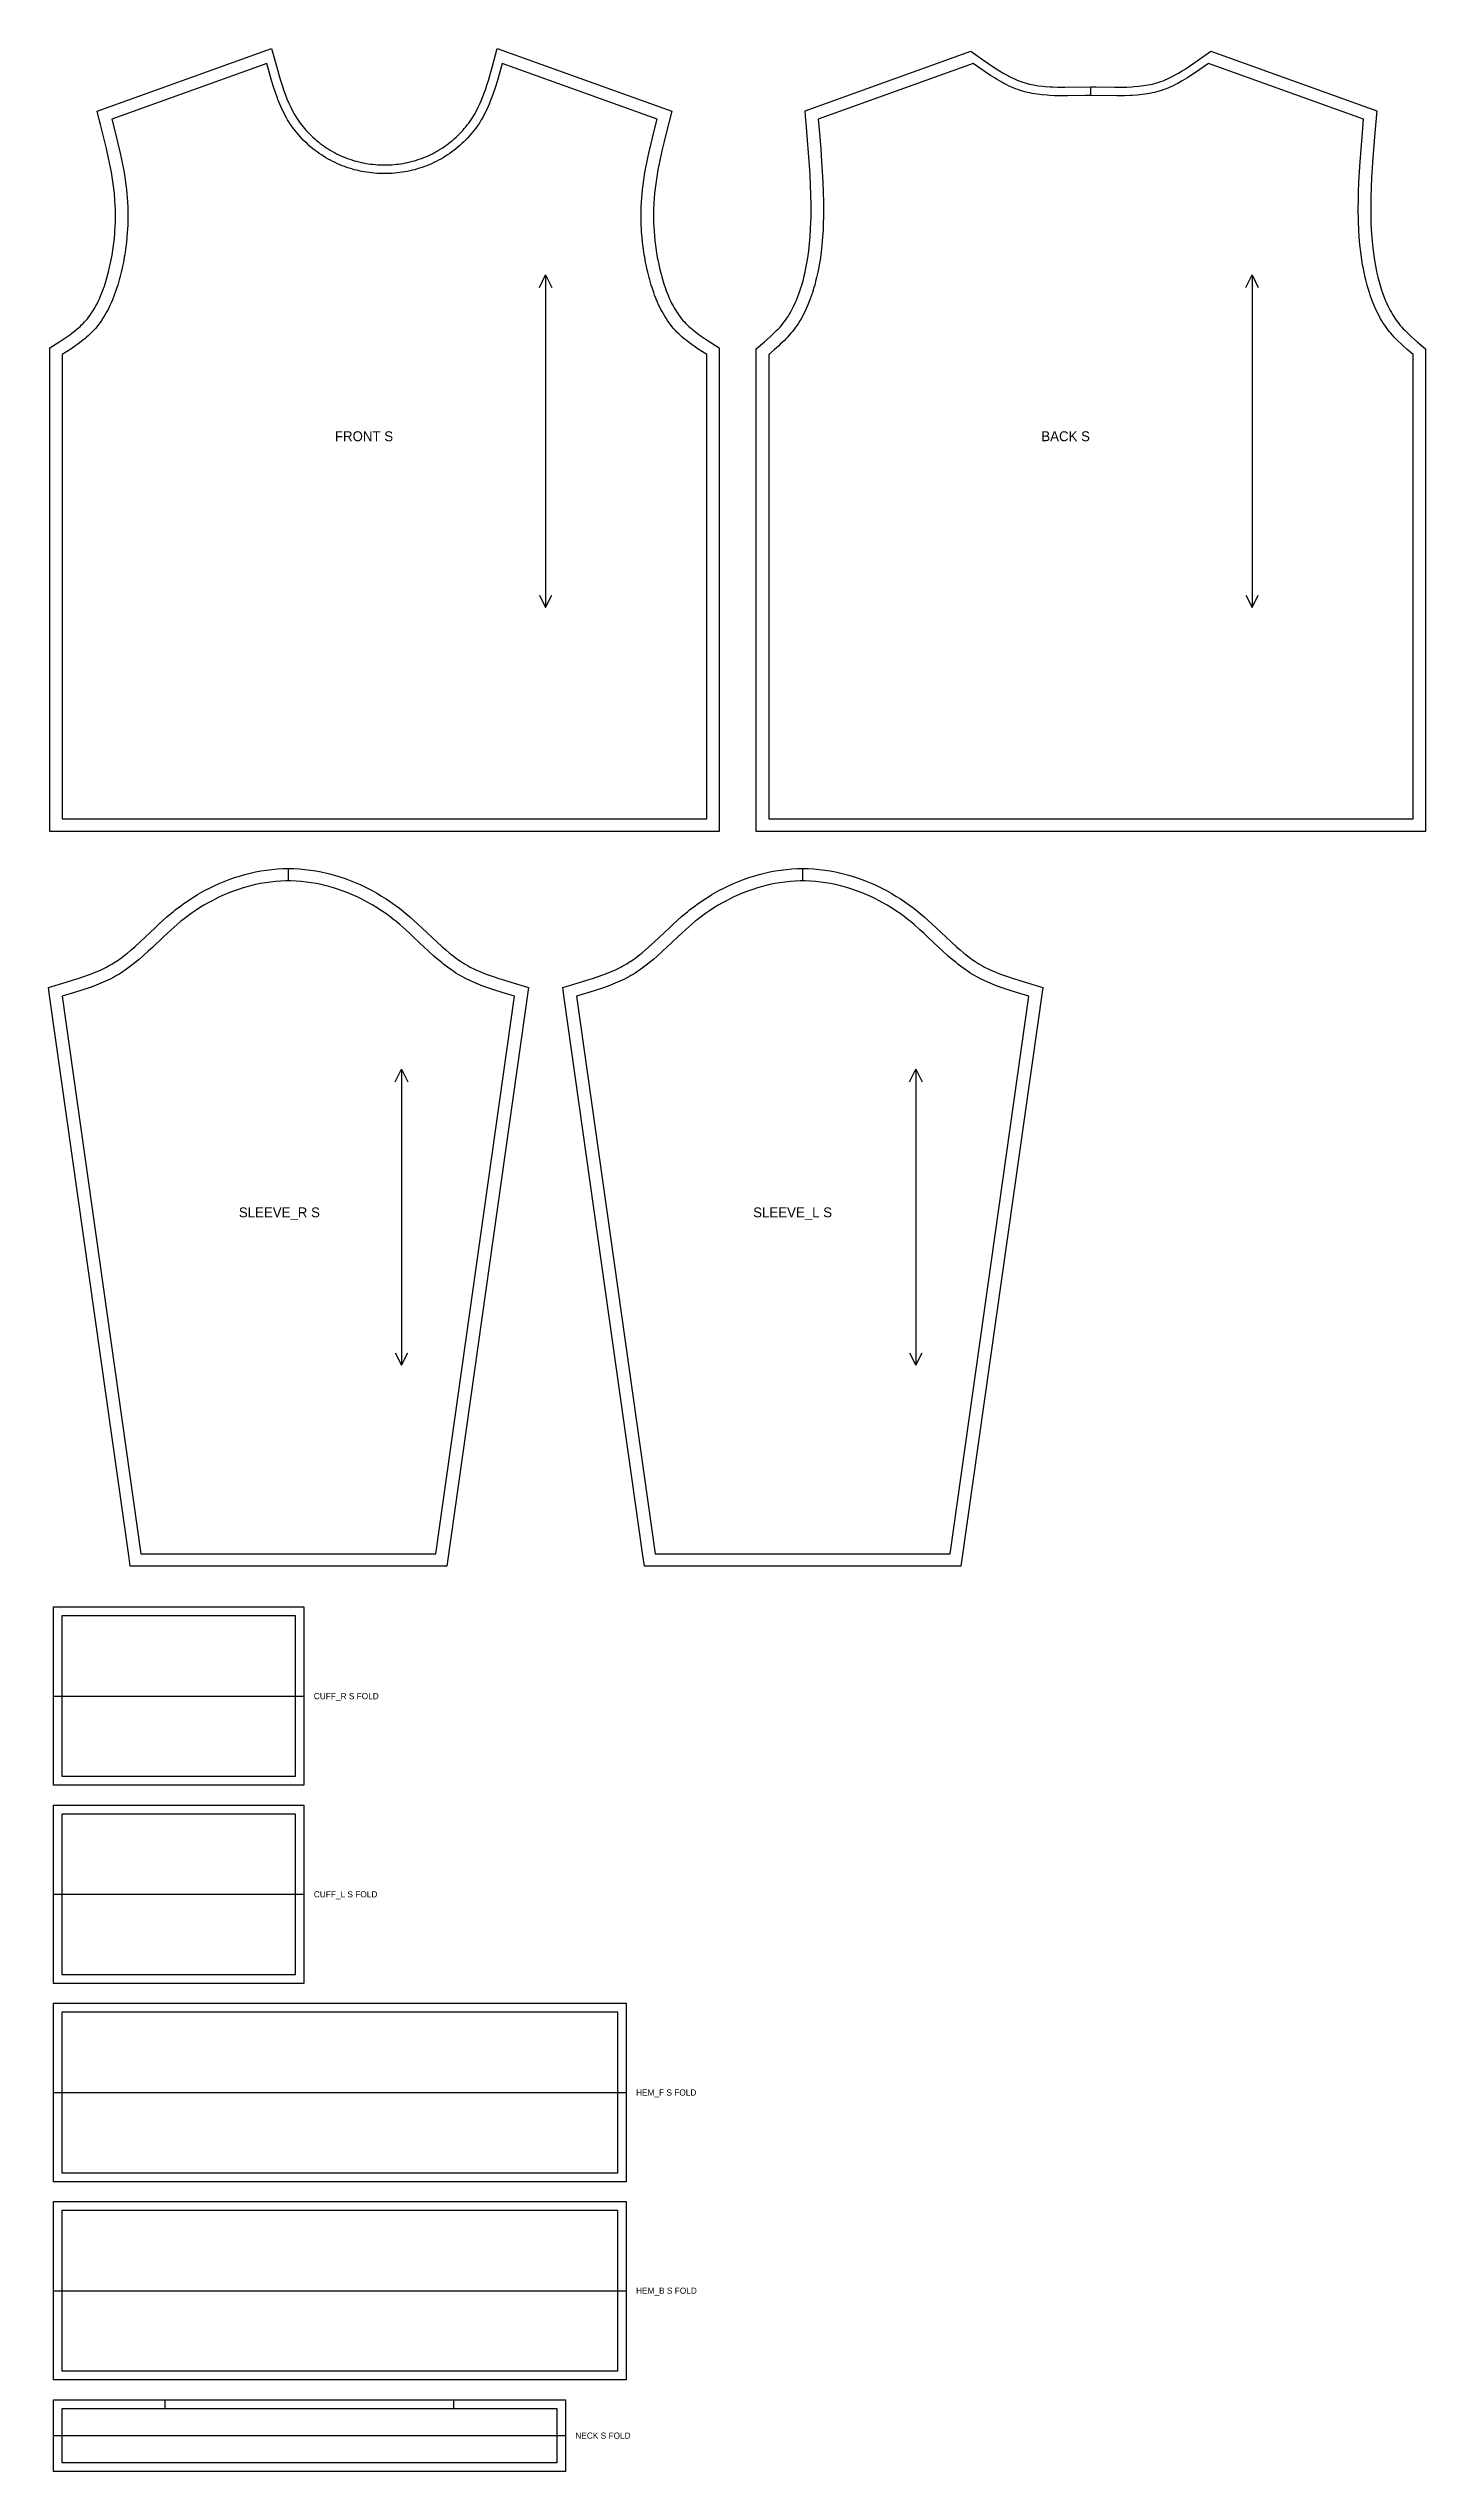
# Model space of a CAD drawing. Extents: x 24 to 1135, y 28 to 1984.
import ezdxf

# ---------------------------------------------------------------- set-up
doc = ezdxf.new("R2010")
doc.units = 0
for name, color, linetype in [('CUT', 7, 'CONTINUOUS'), ('FOLD', 6, 'CONTINUOUS'), ('GRAIN', 3, 'CONTINUOUS'), ('NOTCH', 1, 'CONTINUOUS'), ('SEW', 5, 'CONTINUOUS'), ('TEXT', 2, 'CONTINUOUS')]:
    doc.layers.add(name, color=color, linetype=linetype)

msp = doc.modelspace()

# ---------------------------------------------------------------- linework, layer by layer
at = {"layer": 'CUT'}
for points in [[(65.314, 1924.614), (63.052, 1933.427), (203.97, 1984.157), (208.921, 1966.059), (210.027, 1962.173), (211.166, 1958.334), (212.35, 1954.548), (213.59, 1950.824), (214.9, 1947.168), (216.29, 1943.587), (217.771, 1940.087), (219.355, 1936.676), (221.053, 1933.357), (221.949, 1931.734), (222.876, 1930.136), (223.838, 1928.563), (224.835, 1927.017), (225.901, 1925.451), (227.008, 1923.908), (228.157, 1922.388), (229.347, 1920.891), (230.576, 1919.419), (231.843, 1917.973), (233.148, 1916.554), (234.488, 1915.163), (235.864, 1913.8), (237.274, 1912.468), (238.716, 1911.166), (240.189, 1909.896), (241.693, 1908.659), (243.225, 1907.456), (244.786, 1906.289), (246.372, 1905.157), (247.984, 1904.061), (249.62, 1903.004), (251.279, 1901.986), (252.959, 1901.007), (254.659, 1900.069), (256.378, 1899.172), (258.116, 1898.317), (259.845, 1897.517), (261.592, 1896.757), (263.355, 1896.038), (265.135, 1895.36), (266.929, 1894.723), (268.736, 1894.128), (270.557, 1893.573), (272.39, 1893.059), (274.235, 1892.586), (276.089, 1892.155), (277.953, 1891.764), (279.826, 1891.415), (281.706, 1891.107), (283.592, 1890.84), (285.485, 1890.614), (287.382, 1890.429), (289.283, 1890.285), (291.187, 1890.182), (293.093, 1890.121), (295, 1890.1), (296.907, 1890.121), (298.813, 1890.182), (300.717, 1890.285), (302.618, 1890.429), (304.515, 1890.614), (306.408, 1890.84), (308.294, 1891.107), (310.174, 1891.415), (312.047, 1891.764), (313.911, 1892.155), (315.765, 1892.586), (317.61, 1893.059), (319.443, 1893.573), (321.264, 1894.128), (323.071, 1894.723), (324.865, 1895.36), (326.645, 1896.038), (328.408, 1896.757), (330.155, 1897.517), (331.884, 1898.317), (333.622, 1899.172), (335.341, 1900.069), (337.041, 1901.007), (338.721, 1901.986), (340.38, 1903.004), (342.016, 1904.061), (343.628, 1905.157), (345.214, 1906.289), (346.775, 1907.456), (348.307, 1908.659), (349.811, 1909.896), (351.284, 1911.166), (352.726, 1912.468), (354.136, 1913.8), (355.512, 1915.163), (356.852, 1916.554), (358.157, 1917.973), (359.424, 1919.419), (360.653, 1920.891), (361.843, 1922.388), (362.992, 1923.908), (364.099, 1925.451), (365.165, 1927.017), (366.162, 1928.563), (367.124, 1930.136), (368.051, 1931.734), (368.947, 1933.357), (370.645, 1936.676), (372.229, 1940.087), (372.982, 1941.827), (374.416, 1945.368), (375.764, 1948.987), (376.41, 1950.824), (377.65, 1954.548), (378.834, 1958.334), (380.529, 1964.11), (382.166, 1969.984), (386.03, 1984.157), (526.948, 1933.427), (522.693, 1916.822), (520.756, 1909.078), (518.917, 1901.38), (517.218, 1893.723), (516.434, 1889.909), (515.7, 1886.105), (514.704, 1880.416), (514.117, 1876.634), (513.596, 1872.861), (512.951, 1867.214), (512.614, 1863.408), (512.356, 1859.597), (512.118, 1853.868), (512.059, 1850.043), (512.08, 1846.213), (512.181, 1842.378), (512.262, 1840.459), (512.484, 1836.618), (512.787, 1832.773), (513.172, 1828.925), (513.395, 1827), (513.901, 1823.148), (514.49, 1819.293), (515.161, 1815.436), (515.527, 1813.507), (516.322, 1809.648), (517.209, 1805.754), (518.188, 1801.849), (518.711, 1799.911), (519.827, 1796.074), (520.421, 1794.179), (521.685, 1790.443), (522.356, 1788.606), (523.778, 1785.002), (524.53, 1783.239), (526.119, 1779.797), (526.956, 1778.122), (527.822, 1776.48), (528.718, 1774.871), (529.643, 1773.298), (530.599, 1771.762), (531.585, 1770.263), (532.602, 1768.804), (533.65, 1767.384), (534.73, 1766.006), (535.843, 1764.669), (536.988, 1763.375), (538.171, 1762.119), (539.355, 1760.94), (540.591, 1759.777), (541.877, 1758.631), (543.211, 1757.5), (546.017, 1755.276), (547.483, 1754.179), (550.532, 1752.007), (555.352, 1748.774), (565, 1742.565), (565, 1352.1), (25, 1352.1), (25, 1742.565), (32.986, 1747.694), (37.891, 1750.928), (41.011, 1753.09), (42.517, 1754.179), (45.408, 1756.382), (48.123, 1758.631), (49.409, 1759.777), (50.645, 1760.94), (51.829, 1762.119), (53.012, 1763.375), (54.157, 1764.669), (55.27, 1766.006), (56.35, 1767.384), (57.398, 1768.804), (58.415, 1770.263), (59.401, 1771.762), (60.357, 1773.298), (61.282, 1774.871), (62.178, 1776.48), (63.044, 1778.122), (63.881, 1779.797), (64.69, 1781.503), (66.222, 1785.002), (66.946, 1786.792), (68.315, 1790.443), (68.959, 1792.301), (70.173, 1796.074), (70.743, 1797.985), (71.812, 1801.849), (72.313, 1803.797), (73.249, 1807.719), (73.678, 1809.648), (74.473, 1813.507), (75.185, 1817.365), (75.815, 1821.221), (76.099, 1823.148), (76.605, 1827), (77.031, 1830.85), (77.374, 1834.696), (77.516, 1836.618), (77.738, 1840.459), (77.88, 1844.296), (77.941, 1848.129), (77.941, 1850.043), (77.882, 1853.868), (77.743, 1857.689), (77.525, 1861.503), (77.049, 1867.214), (76.638, 1870.977), (76.152, 1874.746), (75.296, 1880.416), (74.646, 1884.207), (73.939, 1888.006), (73.18, 1891.815), (72.372, 1895.633), (70.635, 1903.3), (68.768, 1911.01), (65.815, 1922.661)], [(635.037, 1926.243), (634.378, 1933.904), (768.096, 1982.043), (777.544, 1975.328), (782.734, 1971.701), (787.889, 1968.244), (791.315, 1966.07), (794.736, 1964.024), (796.446, 1963.055), (799.867, 1961.239), (801.579, 1960.396), (803.292, 1959.599), (805.007, 1958.851), (806.725, 1958.152), (808.446, 1957.507), (810.175, 1956.914), (811.875, 1956.386), (813.598, 1955.904), (815.343, 1955.465), (817.111, 1955.069), (818.901, 1954.714), (822.547, 1954.116), (826.277, 1953.658), (828.173, 1953.477), (832.023, 1953.199), (833.975, 1953.099), (837.933, 1952.965), (843.989, 1952.9), (865, 1953.1), (869.284, 1953.079), (883.963, 1952.905), (890.064, 1952.928), (894.054, 1953.022), (897.977, 1953.199), (899.911, 1953.324), (903.723, 1953.658), (905.598, 1953.871), (909.287, 1954.397), (911.099, 1954.714), (912.889, 1955.069), (914.657, 1955.465), (916.402, 1955.904), (918.125, 1956.386), (919.825, 1956.914), (921.554, 1957.507), (923.275, 1958.152), (924.993, 1958.851), (926.708, 1959.599), (928.421, 1960.396), (930.133, 1961.239), (933.554, 1963.055), (935.264, 1964.024), (938.685, 1966.07), (940.397, 1967.142), (943.826, 1969.373), (947.266, 1971.701), (950.721, 1974.105), (961.904, 1982.043), (1095.622, 1933.904), (1094.096, 1916.104), (1093.265, 1905.997), (1092.501, 1895.922), (1091.96, 1887.885), (1091.5, 1879.869), (1091.136, 1871.874), (1090.885, 1863.919), (1090.769, 1856.018), (1090.77, 1852.081), (1090.816, 1848.153), (1090.974, 1842.279), (1091.144, 1838.374), (1091.371, 1834.478), (1091.823, 1828.65), (1092.421, 1822.84), (1093.176, 1817.048), (1094.098, 1811.272), (1094.812, 1807.431), (1095.208, 1805.474), (1096.065, 1801.58), (1096.528, 1799.645), (1097.525, 1795.806), (1098.06, 1793.905), (1099.206, 1790.147), (1099.818, 1788.293), (1101.124, 1784.641), (1102.539, 1781.074), (1103.289, 1779.326), (1104.877, 1775.906), (1106.583, 1772.596), (1107.481, 1770.986), (1108.411, 1769.407), (1109.371, 1767.859), (1110.363, 1766.345), (1111.386, 1764.865), (1112.443, 1763.419), (1113.531, 1762.009), (1114.655, 1760.634), (1115.824, 1759.282), (1117.043, 1757.943), (1118.311, 1756.614), (1120.986, 1753.975), (1123.827, 1751.349), (1128.342, 1747.393), (1135, 1741.721), (1135, 1352.1), (595, 1352.1), (595, 1741.721), (601.658, 1747.393), (606.173, 1751.349), (609.014, 1753.975), (611.689, 1756.614), (612.957, 1757.943), (614.176, 1759.282), (615.345, 1760.634), (616.469, 1762.009), (617.557, 1763.419), (618.614, 1764.865), (619.637, 1766.345), (620.629, 1767.859), (621.589, 1769.407), (622.519, 1770.986), (623.417, 1772.596), (625.123, 1775.906), (626.711, 1779.326), (627.461, 1781.074), (628.876, 1784.641), (630.182, 1788.293), (630.794, 1790.147), (631.94, 1793.905), (632.986, 1797.72), (633.472, 1799.645), (634.375, 1803.524), (634.792, 1805.474), (635.555, 1809.35), (636.536, 1815.121), (637.345, 1820.908), (637.994, 1826.711), (638.494, 1832.533), (638.856, 1838.374), (639.092, 1844.235), (639.184, 1848.153), (639.23, 1852.081), (639.216, 1857.99), (639.064, 1865.901), (638.783, 1873.871), (638.394, 1881.871), (637.912, 1889.892), (637.204, 1899.948), (636.409, 1910.036), (635.211, 1924.212)], [(25.098, 1217.603), (23.892, 1226.149), (38.112, 1230.352), (43.954, 1232.131), (47.78, 1233.347), (51.542, 1234.6), (57.048, 1236.573), (60.616, 1237.963), (62.366, 1238.685), (65.795, 1240.188), (67.472, 1240.971), (70.748, 1242.607), (72.345, 1243.461), (75.456, 1245.25), (76.997, 1246.203), (80.043, 1248.22), (83.053, 1250.382), (86.038, 1252.677), (87.523, 1253.872), (90.482, 1256.347), (93.434, 1258.925), (97.865, 1262.958), (109.914, 1274.344), (113.032, 1277.253), (116.212, 1280.156), (119.467, 1283.038), (121.126, 1284.465), (124.514, 1287.282), (126.22, 1288.648), (129.684, 1291.312), (133.216, 1293.885), (136.814, 1296.364), (138.637, 1297.567), (142.33, 1299.901), (144.199, 1301.03), (147.983, 1303.213), (149.897, 1304.265), (153.768, 1306.291), (157.694, 1308.208), (161.674, 1310.015), (165.706, 1311.708), (169.788, 1313.286), (173.917, 1314.745), (178.093, 1316.082), (182.345, 1317.304), (186.638, 1318.397), (190.968, 1319.356), (195.332, 1320.178), (199.724, 1320.859), (204.141, 1321.396), (208.579, 1321.784), (213.033, 1322.02), (215.266, 1322.08), (217.5, 1322.1), (221.967, 1322.02), (226.421, 1321.784), (230.859, 1321.396), (235.276, 1320.859), (239.668, 1320.178), (244.032, 1319.356), (248.362, 1318.397), (250.513, 1317.867), (254.787, 1316.709), (259.001, 1315.429), (263.154, 1314.03), (267.259, 1312.512), (271.316, 1310.876), (275.323, 1309.125), (279.276, 1307.263), (281.232, 1306.291), (285.103, 1304.265), (288.916, 1302.134), (292.67, 1299.901), (296.363, 1297.567), (299.993, 1295.136), (303.558, 1292.61), (307.056, 1289.991), (308.78, 1288.648), (312.192, 1285.881), (315.533, 1283.038), (318.788, 1280.156), (321.968, 1277.253), (325.086, 1274.344), (337.135, 1262.958), (341.566, 1258.925), (344.518, 1256.347), (347.477, 1253.872), (348.962, 1252.677), (351.947, 1250.382), (354.957, 1248.22), (356.475, 1247.193), (359.544, 1245.25), (362.655, 1243.461), (364.252, 1242.607), (367.528, 1240.971), (369.205, 1240.188), (372.634, 1238.685), (374.384, 1237.963), (377.952, 1236.573), (383.458, 1234.6), (387.22, 1233.347), (391.046, 1232.131), (396.888, 1230.352), (411.108, 1226.149), (345.188, 759), (89.812, 759), (88.598, 767.603)], [(440.098, 1217.603), (438.892, 1226.149), (453.112, 1230.352), (458.954, 1232.131), (462.78, 1233.347), (466.542, 1234.6), (472.048, 1236.573), (475.616, 1237.963), (477.366, 1238.685), (480.795, 1240.188), (482.472, 1240.971), (485.748, 1242.607), (487.345, 1243.461), (490.456, 1245.25), (491.997, 1246.203), (495.043, 1248.22), (498.053, 1250.382), (501.038, 1252.677), (502.523, 1253.872), (505.482, 1256.347), (508.434, 1258.925), (512.865, 1262.958), (524.914, 1274.344), (528.032, 1277.253), (531.212, 1280.156), (534.467, 1283.038), (536.126, 1284.465), (539.514, 1287.282), (541.22, 1288.648), (544.684, 1291.312), (548.216, 1293.885), (551.814, 1296.364), (553.637, 1297.567), (557.33, 1299.901), (559.199, 1301.03), (562.983, 1303.213), (564.897, 1304.265), (568.768, 1306.291), (572.694, 1308.208), (576.674, 1310.015), (580.706, 1311.708), (584.788, 1313.286), (588.917, 1314.745), (593.093, 1316.082), (597.345, 1317.304), (601.638, 1318.397), (605.968, 1319.356), (610.332, 1320.178), (614.724, 1320.859), (619.141, 1321.396), (623.579, 1321.784), (628.033, 1322.02), (630.266, 1322.08), (632.5, 1322.1), (636.967, 1322.02), (641.421, 1321.784), (645.859, 1321.396), (650.276, 1320.859), (654.668, 1320.178), (659.032, 1319.356), (663.362, 1318.397), (665.513, 1317.867), (669.787, 1316.709), (674.001, 1315.429), (678.154, 1314.03), (682.259, 1312.512), (686.316, 1310.876), (690.323, 1309.125), (694.276, 1307.263), (696.232, 1306.291), (700.103, 1304.265), (703.916, 1302.134), (707.67, 1299.901), (711.363, 1297.567), (714.993, 1295.136), (718.558, 1292.61), (722.056, 1289.991), (723.78, 1288.648), (727.192, 1285.881), (730.533, 1283.038), (733.788, 1280.156), (736.968, 1277.253), (740.086, 1274.344), (752.135, 1262.958), (756.566, 1258.925), (759.518, 1256.347), (762.477, 1253.872), (763.962, 1252.677), (766.947, 1250.382), (769.957, 1248.22), (771.475, 1247.193), (774.544, 1245.25), (777.655, 1243.461), (779.252, 1242.607), (782.528, 1240.971), (784.205, 1240.188), (787.634, 1238.685), (789.384, 1237.963), (792.952, 1236.573), (798.458, 1234.6), (802.22, 1233.347), (806.046, 1232.131), (811.888, 1230.352), (826.108, 1226.149), (760.188, 759), (504.812, 759), (503.598, 767.603)], [(28, 726), (230, 726), (230, 582), (28, 582)], [(28, 566), (230, 566), (230, 422), (28, 422)], [(28, 406), (490, 406), (490, 262), (28, 262)], [(28, 246), (490, 246), (490, 102), (28, 102)], [(28, 86), (441, 86), (441, 28), (28, 28)]]:
    msp.add_lwpolyline(points, close=True, dxfattribs=at)
at = {"layer": 'FOLD'}
for points in [[(28, 654), (230, 654)], [(28, 494), (230, 494)], [(28, 334), (490, 334)], [(28, 174), (490, 174)], [(28, 57), (441, 57)]]:
    msp.add_lwpolyline(points, dxfattribs=at)
at = {"layer": 'GRAIN'}
for points in [[(420, 1791.3), (425, 1801.3), (430, 1791.3)], [(425, 1801.3), (425, 1532.9)], [(990, 1791.3), (995, 1801.3), (1000, 1791.3)], [(995, 1801.3), (995, 1532.9)], [(420, 1542.9), (425, 1532.9), (430, 1542.9)], [(990, 1542.9), (995, 1532.9), (1000, 1542.9)], [(303.75, 1150.032), (308.75, 1160.032), (313.75, 1150.032)], [(308.75, 1160.032), (308.75, 921.068)], [(718.75, 1150.032), (723.75, 1160.032), (728.75, 1150.032)], [(723.75, 1160.032), (723.75, 921.068)], [(303.75, 931.068), (308.75, 921.068), (313.75, 931.068)], [(718.75, 931.068), (723.75, 921.068), (728.75, 931.068)]]:
    msp.add_lwpolyline(points, dxfattribs=at)
at = {"layer": 'NOTCH'}
for points in [[(865, 1946.1), (865, 1953.1)], [(217.5, 1312.1), (217.5, 1322.1)], [(632.5, 1312.1), (632.5, 1322.1)], [(118.072, 79), (118.072, 86)], [(350.928, 79), (350.928, 86)]]:
    msp.add_lwpolyline(points, dxfattribs=at)
at = {"layer": 'SEW'}
for points in [[(75, 1927.1), (77.986, 1915.373), (79.905, 1907.548), (81.715, 1899.714), (82.565, 1895.791), (83.372, 1891.865), (84.131, 1887.935), (84.835, 1884), (85.777, 1878.087), (86.322, 1874.137), (86.793, 1870.181), (87.188, 1866.195), (87.356, 1864.188), (87.628, 1860.168), (87.816, 1856.142), (87.921, 1852.111), (87.941, 1850.093), (87.919, 1846.053), (87.812, 1842.009), (87.62, 1837.961), (87.492, 1835.936), (87.173, 1831.883), (86.768, 1827.828), (86.277, 1823.77), (85.999, 1821.741), (85.379, 1817.681), (85.037, 1815.651), (84.287, 1811.59), (83.88, 1809.56), (83, 1805.5), (82.518, 1803.431), (81.482, 1799.301), (80.927, 1797.243), (79.736, 1793.149), (79.098, 1791.117), (77.735, 1787.089), (77.008, 1785.097), (75.456, 1781.164), (74.63, 1779.228), (73.769, 1777.313), (72.873, 1775.421), (71.94, 1773.554), (70.97, 1771.715), (69.961, 1769.903), (68.913, 1768.122), (67.824, 1766.372), (66.695, 1764.656), (65.523, 1762.974), (64.308, 1761.329), (63.049, 1759.723), (61.746, 1758.156), (60.396, 1756.632), (59, 1755.15), (57.602, 1753.756), (56.162, 1752.402), (54.684, 1751.084), (53.169, 1749.8), (51.622, 1748.547), (50.045, 1747.322), (46.813, 1744.946), (45.164, 1743.788), (41.816, 1741.521), (35, 1737.1), (35, 1362.1), (555, 1362.1), (555, 1737.1), (548.184, 1741.521), (544.836, 1743.788), (543.187, 1744.946), (539.955, 1747.322), (538.378, 1748.547), (536.831, 1749.8), (535.316, 1751.084), (533.838, 1752.402), (532.398, 1753.756), (531, 1755.15), (529.604, 1756.632), (528.254, 1758.156), (526.951, 1759.723), (525.692, 1761.329), (524.477, 1762.974), (523.305, 1764.656), (522.176, 1766.372), (521.087, 1768.122), (520.039, 1769.903), (519.03, 1771.715), (518.06, 1773.554), (517.127, 1775.421), (516.231, 1777.313), (515.37, 1779.228), (514.544, 1781.164), (512.992, 1785.097), (512.265, 1787.089), (510.902, 1791.117), (510.264, 1793.149), (509.073, 1797.243), (508.518, 1799.301), (507.482, 1803.431), (507, 1805.5), (506.12, 1809.56), (505.713, 1811.59), (504.963, 1815.651), (504.621, 1817.681), (504.001, 1821.741), (503.723, 1823.77), (503.232, 1827.828), (502.827, 1831.883), (502.508, 1835.936), (502.38, 1837.961), (502.188, 1842.009), (502.081, 1846.053), (502.059, 1850.093), (502.079, 1852.111), (502.184, 1856.142), (502.372, 1860.168), (502.644, 1864.188), (502.812, 1866.195), (503.207, 1870.181), (503.678, 1874.137), (504.223, 1878.087), (505.165, 1884), (505.869, 1887.935), (506.628, 1891.865), (507.435, 1895.791), (508.285, 1899.714), (510.095, 1907.548), (512.014, 1915.373), (515, 1927.1), (390, 1972.1), (387.82, 1964.169), (386.119, 1958.256), (384.313, 1952.4), (383.027, 1948.54), (381.66, 1944.724), (380.942, 1942.835), (379.428, 1939.097), (377.799, 1935.422), (376.042, 1931.816), (375.111, 1930.041), (374.143, 1928.286), (373.137, 1926.552), (372.089, 1924.84), (371, 1923.15), (369.836, 1921.44), (368.628, 1919.756), (367.375, 1918.099), (366.08, 1916.47), (364.743, 1914.869), (363.366, 1913.297), (361.95, 1911.757), (360.495, 1910.247), (359.004, 1908.77), (357.476, 1907.326), (355.915, 1905.916), (354.319, 1904.541), (352.692, 1903.203), (351.033, 1901.901), (349.345, 1900.637), (347.628, 1899.412), (345.883, 1898.227), (344.112, 1897.082), (342.315, 1895.979), (340.495, 1894.918), (338.651, 1893.901), (336.786, 1892.928), (334.9, 1892), (333.022, 1891.13), (331.125, 1890.306), (329.212, 1889.526), (327.282, 1888.791), (325.338, 1888.101), (323.379, 1887.455), (321.407, 1886.854), (319.423, 1886.298), (317.428, 1885.787), (315.422, 1885.32), (313.407, 1884.898), (311.383, 1884.52), (309.352, 1884.187), (307.314, 1883.898), (305.27, 1883.654), (303.222, 1883.455), (301.17, 1883.299), (299.115, 1883.189), (297.058, 1883.122), (295, 1883.1), (292.942, 1883.122), (290.885, 1883.189), (288.83, 1883.299), (286.778, 1883.455), (284.73, 1883.654), (282.686, 1883.898), (280.648, 1884.187), (278.617, 1884.52), (276.593, 1884.898), (274.578, 1885.32), (272.572, 1885.787), (270.577, 1886.298), (268.593, 1886.854), (266.621, 1887.455), (264.662, 1888.101), (262.718, 1888.791), (260.788, 1889.526), (258.875, 1890.306), (256.978, 1891.13), (255.1, 1892), (253.214, 1892.928), (251.349, 1893.901), (249.505, 1894.918), (247.685, 1895.979), (245.888, 1897.082), (244.117, 1898.227), (242.372, 1899.412), (240.655, 1900.637), (238.967, 1901.901), (237.308, 1903.203), (235.681, 1904.541), (234.085, 1905.916), (232.524, 1907.326), (230.996, 1908.77), (229.505, 1910.247), (228.05, 1911.757), (226.634, 1913.297), (225.257, 1914.869), (223.92, 1916.47), (222.625, 1918.099), (221.372, 1919.756), (220.164, 1921.44), (219, 1923.15), (217.911, 1924.84), (216.863, 1926.552), (215.857, 1928.286), (214.889, 1930.041), (213.958, 1931.816), (212.201, 1935.422), (210.572, 1939.097), (209.058, 1942.835), (208.34, 1944.724), (206.973, 1948.54), (205.687, 1952.4), (203.881, 1958.256), (202.18, 1964.169), (200, 1972.1)], [(645, 1927.1), (646.208, 1912.883), (647.022, 1902.728), (647.756, 1892.573), (648.265, 1884.449), (648.685, 1876.324), (649, 1868.2), (649.19, 1860.112), (649.231, 1856.067), (649.229, 1852.023), (649.183, 1847.979), (649.087, 1843.934), (648.843, 1837.867), (648.467, 1831.799), (647.946, 1825.731), (647.267, 1819.663), (646.419, 1813.593), (645.752, 1809.547), (645.387, 1807.523), (644.582, 1803.436), (643.675, 1799.313), (643.183, 1797.257), (642.12, 1793.163), (641.547, 1791.127), (640.313, 1787.085), (639.652, 1785.081), (638.235, 1781.116), (636.687, 1777.216), (635.862, 1775.294), (635.002, 1773.392), (634.106, 1771.511), (633.173, 1769.654), (632.203, 1767.821), (631.195, 1766.014), (630.148, 1764.234), (629.061, 1762.483), (627.933, 1760.761), (626.764, 1759.071), (625.552, 1757.413), (624.298, 1755.789), (623, 1754.2), (621.657, 1752.646), (620.273, 1751.126), (618.852, 1749.636), (617.397, 1748.174), (614.402, 1745.32), (612.869, 1743.922), (609.751, 1741.169), (605, 1737.1), (605, 1362.1), (1125, 1362.1), (1125, 1737.1), (1120.249, 1741.169), (1117.131, 1743.922), (1115.598, 1745.32), (1112.603, 1748.174), (1111.148, 1749.636), (1109.727, 1751.126), (1108.343, 1752.646), (1107, 1754.2), (1105.702, 1755.789), (1104.448, 1757.413), (1103.236, 1759.071), (1102.067, 1760.761), (1100.939, 1762.483), (1099.852, 1764.234), (1098.805, 1766.014), (1097.797, 1767.821), (1096.827, 1769.654), (1095.894, 1771.511), (1094.998, 1773.392), (1094.138, 1775.294), (1093.313, 1777.216), (1091.765, 1781.116), (1090.348, 1785.081), (1089.687, 1787.085), (1088.453, 1791.127), (1087.88, 1793.163), (1086.817, 1797.257), (1086.325, 1799.313), (1085.418, 1803.436), (1084.613, 1807.523), (1084.248, 1809.547), (1083.581, 1813.593), (1082.733, 1819.663), (1082.054, 1825.731), (1081.533, 1831.799), (1081.157, 1837.867), (1080.913, 1843.934), (1080.817, 1847.979), (1080.771, 1852.023), (1080.769, 1856.067), (1080.81, 1860.112), (1081, 1868.2), (1081.315, 1876.324), (1081.735, 1884.449), (1082.244, 1892.573), (1082.978, 1902.728), (1083.792, 1912.883), (1085, 1927.1), (960, 1972.1), (952.989, 1967.149), (947.701, 1963.543), (944.148, 1961.232), (942.361, 1960.113), (938.763, 1957.961), (935.126, 1955.943), (933.291, 1954.992), (931.444, 1954.082), (929.584, 1953.217), (927.711, 1952.4), (925.823, 1951.632), (923.919, 1950.918), (922, 1950.26), (920.107, 1949.672), (918.198, 1949.138), (916.275, 1948.655), (914.337, 1948.221), (912.385, 1947.833), (910.42, 1947.489), (908.442, 1947.186), (904.45, 1946.696), (902.438, 1946.503), (898.383, 1946.211), (896.341, 1946.106), (892.232, 1945.967), (886.014, 1945.9), (865, 1946.1), (860.779, 1946.079), (846.071, 1945.905), (839.834, 1945.928), (835.709, 1946.026), (831.617, 1946.211), (829.585, 1946.342), (825.55, 1946.696), (823.548, 1946.923), (821.558, 1947.186), (819.58, 1947.489), (817.615, 1947.833), (815.663, 1948.221), (813.725, 1948.655), (811.802, 1949.138), (809.893, 1949.672), (808, 1950.26), (806.081, 1950.918), (804.177, 1951.632), (802.289, 1952.4), (800.416, 1953.217), (798.556, 1954.082), (796.709, 1954.992), (794.874, 1955.943), (793.05, 1956.934), (789.434, 1959.021), (787.639, 1960.113), (784.072, 1962.376), (778.769, 1965.932), (775.255, 1968.377), (770, 1972.1)], [(35, 1219), (98.5, 769), (336.5, 769), (400, 1219), (390.049, 1221.973), (384.129, 1223.837), (378.279, 1225.813), (374.431, 1227.213), (372.525, 1227.943), (368.755, 1229.468), (366.893, 1230.268), (363.219, 1231.947), (361.41, 1232.83), (357.85, 1234.691), (356.101, 1235.672), (354.375, 1236.689), (352.653, 1237.754), (350.953, 1238.856), (349.275, 1239.992), (345.977, 1242.359), (342.749, 1244.842), (341.158, 1246.121), (338.017, 1248.749), (334.92, 1251.454), (330.336, 1255.625), (327.307, 1258.46), (318.234, 1267.059), (315.182, 1269.908), (312.098, 1272.723), (307.393, 1276.85), (304.188, 1279.515), (302.582, 1280.8), (299.323, 1283.307), (296.002, 1285.726), (292.621, 1288.055), (289.182, 1290.293), (285.688, 1292.436), (282.139, 1294.483), (278.539, 1296.431), (276.719, 1297.367), (273.044, 1299.162), (269.322, 1300.851), (265.554, 1302.434), (261.744, 1303.907), (257.892, 1305.268), (254, 1306.514), (250.04, 1307.652), (248.047, 1308.176), (244.039, 1309.13), (240.002, 1309.957), (235.943, 1310.655), (231.864, 1311.219), (227.771, 1311.647), (223.667, 1311.936), (219.556, 1312.082), (217.5, 1312.1), (215.444, 1312.082), (211.333, 1311.936), (207.229, 1311.647), (203.136, 1311.219), (199.057, 1310.655), (194.998, 1309.957), (190.961, 1309.13), (186.953, 1308.176), (184.96, 1307.652), (181, 1306.514), (177.108, 1305.268), (173.256, 1303.907), (169.446, 1302.434), (165.678, 1300.851), (161.956, 1299.162), (158.281, 1297.367), (156.461, 1296.431), (152.861, 1294.483), (149.312, 1292.436), (145.818, 1290.293), (142.379, 1288.055), (138.998, 1285.726), (135.677, 1283.307), (132.418, 1280.8), (130.812, 1279.515), (127.607, 1276.85), (122.902, 1272.723), (119.818, 1269.908), (116.766, 1267.059), (107.693, 1258.46), (104.664, 1255.625), (100.08, 1251.454), (96.983, 1248.749), (93.842, 1246.121), (92.251, 1244.842), (89.023, 1242.359), (85.725, 1239.992), (84.047, 1238.856), (82.347, 1237.754), (80.625, 1236.689), (78.899, 1235.672), (77.15, 1234.691), (73.59, 1232.83), (71.781, 1231.947), (68.107, 1230.268), (66.245, 1229.468), (62.475, 1227.943), (60.569, 1227.213), (56.721, 1225.813), (50.871, 1223.837), (44.951, 1221.973)], [(450, 1219), (513.5, 769), (751.5, 769), (815, 1219), (805.049, 1221.973), (799.129, 1223.837), (793.279, 1225.813), (789.431, 1227.213), (787.525, 1227.943), (783.755, 1229.468), (781.893, 1230.268), (778.219, 1231.947), (776.41, 1232.83), (772.85, 1234.691), (771.101, 1235.672), (769.375, 1236.689), (767.653, 1237.754), (765.953, 1238.856), (764.275, 1239.992), (760.977, 1242.359), (757.749, 1244.842), (756.158, 1246.121), (753.017, 1248.749), (749.92, 1251.454), (745.336, 1255.625), (742.307, 1258.46), (733.234, 1267.059), (730.182, 1269.908), (727.098, 1272.723), (722.393, 1276.85), (719.188, 1279.515), (717.582, 1280.8), (714.323, 1283.307), (711.002, 1285.726), (707.621, 1288.055), (704.182, 1290.293), (700.688, 1292.436), (697.139, 1294.483), (693.539, 1296.431), (691.719, 1297.367), (688.044, 1299.162), (684.322, 1300.851), (680.554, 1302.434), (676.744, 1303.907), (672.892, 1305.268), (669, 1306.514), (665.04, 1307.652), (663.047, 1308.176), (659.039, 1309.13), (655.002, 1309.957), (650.943, 1310.655), (646.864, 1311.219), (642.771, 1311.647), (638.667, 1311.936), (634.556, 1312.082), (632.5, 1312.1), (630.444, 1312.082), (626.333, 1311.936), (622.229, 1311.647), (618.136, 1311.219), (614.057, 1310.655), (609.998, 1309.957), (605.961, 1309.13), (601.953, 1308.176), (599.96, 1307.652), (596, 1306.514), (592.108, 1305.268), (588.256, 1303.907), (584.446, 1302.434), (580.678, 1300.851), (576.956, 1299.162), (573.281, 1297.367), (571.461, 1296.431), (567.861, 1294.483), (564.312, 1292.436), (560.818, 1290.293), (557.379, 1288.055), (553.998, 1285.726), (550.677, 1283.307), (547.418, 1280.8), (545.812, 1279.515), (542.607, 1276.85), (537.902, 1272.723), (534.818, 1269.908), (531.766, 1267.059), (522.693, 1258.46), (519.664, 1255.625), (515.08, 1251.454), (511.983, 1248.749), (508.842, 1246.121), (507.251, 1244.842), (504.023, 1242.359), (500.725, 1239.992), (499.047, 1238.856), (497.347, 1237.754), (495.625, 1236.689), (493.899, 1235.672), (492.15, 1234.691), (488.59, 1232.83), (486.781, 1231.947), (483.107, 1230.268), (481.245, 1229.468), (477.475, 1227.943), (475.569, 1227.213), (471.721, 1225.813), (465.871, 1223.837), (459.951, 1221.973)], [(35, 719), (223, 719), (223, 589), (35, 589)], [(35, 559), (223, 559), (223, 429), (35, 429)], [(35, 399), (483, 399), (483, 269), (35, 269)], [(35, 239), (483, 239), (483, 109), (35, 109)], [(35, 79), (434, 79), (434, 35), (35, 35)]]:
    msp.add_lwpolyline(points, close=True, dxfattribs=at)

# ---------------------------------------------------------------- texts
at = {"layer": 'TEXT'}
for s, height, p in [('FRONT S', 8, (255, 1667.1)), ('BACK S', 8, (825, 1667.1)), ('SLEEVE_R S', 8, (177.5, 1040.55)), ('SLEEVE_L S', 8, (592.5, 1040.55)), ('CUFF_R S FOLD', 5, (238, 651.5)), ('CUFF_L S FOLD', 5, (238, 491.5)), ('HEM_F S FOLD', 5, (498, 331.5)), ('HEM_B S FOLD', 5, (498, 171.5)), ('NECK S FOLD', 5, (449, 54.5))]:
    msp.add_text(s, height=height, dxfattribs=at).set_placement(p)

doc.saveas('drawing.dxf')
